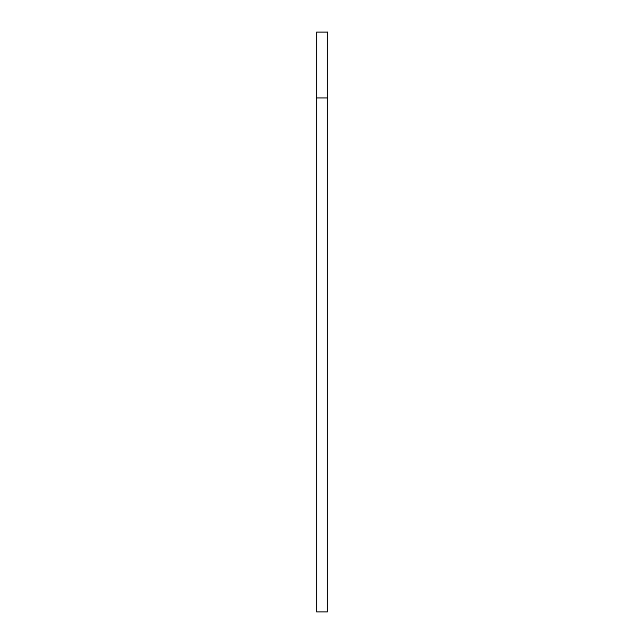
<?xml version="1.0" encoding="UTF-8"?>
<svg xmlns="http://www.w3.org/2000/svg" width="644" height="644" viewBox="0 0 644 644"><rect width="100%" height="100%" fill="white"/><g stroke="black" fill="none" stroke-linecap="round" stroke-linejoin="round"><path stroke-width="0.97" d="M316.526 97.888L327.474 97.888M327.474 32.2L316.526 32.2L316.526 611.8L327.474 611.8L327.474 32.2"/></g></svg>
